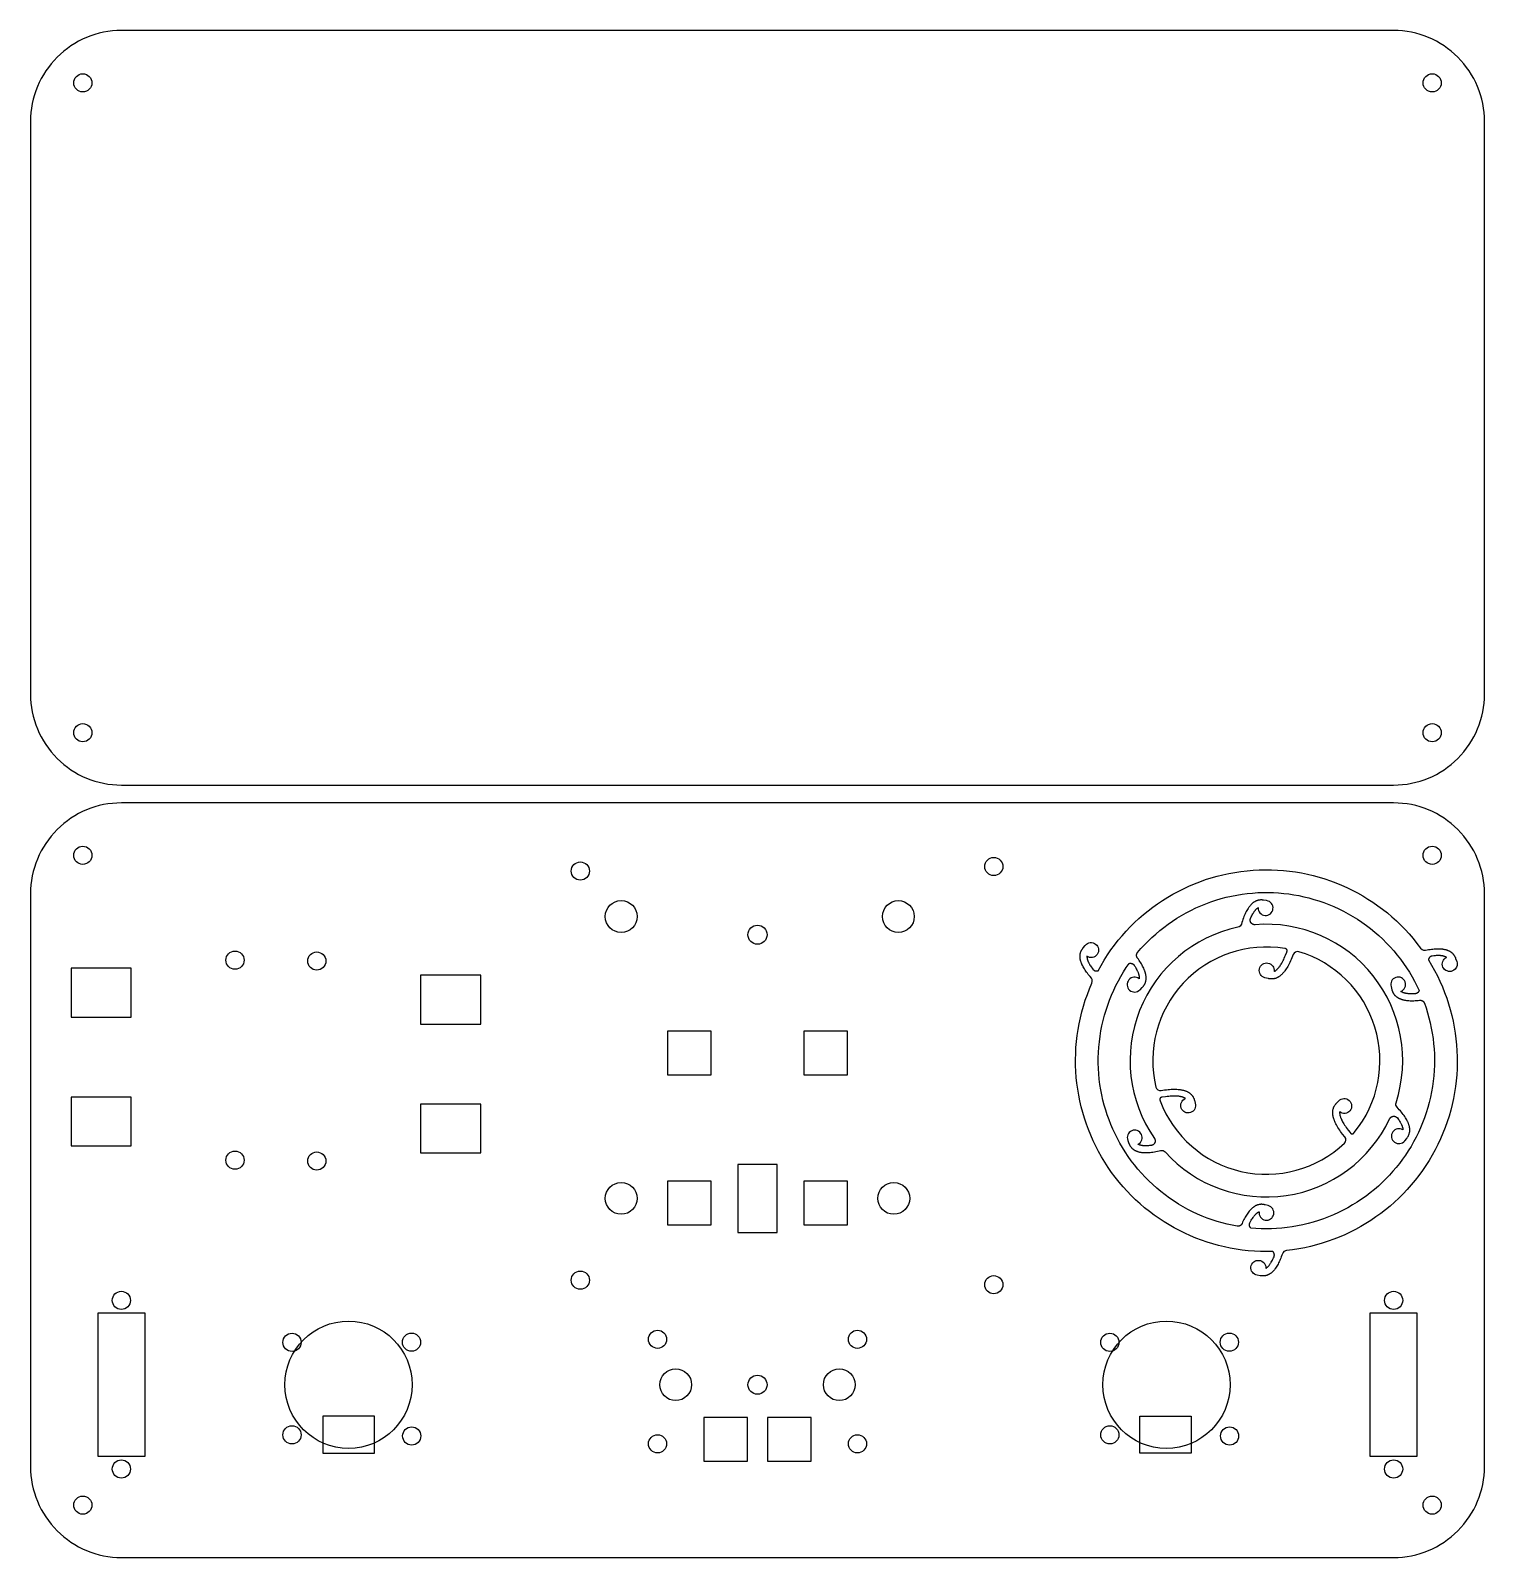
# Model space of a CAD drawing. Header units: millimetres. Extents: x 0 to 320, y -479 to -143.
import ezdxf

# ---------------------------------------------------------------- set-up
doc = ezdxf.new("R2010")
doc.units = ezdxf.units.MM
doc.header["$MEASUREMENT"] = 0
doc.layers.add('Make2D$visible$lines', color=178, linetype='Continuous', true_color=0x000000)

msp = doc.modelspace()

# ---------------------------------------------------------------- linework, layer by layer
at = {"layer": 'Make2D$visible$lines'}
for points in [[(320, -163.39, 0.414214), (300, -143.39), (20, -143.39, 0.414214), (0, -163.39), (0, -289.39, 0.414214), (20, -309.39), (300, -309.39, 0.414214), (320, -289.39)], [(320, -333.31, 0.414214), (300, -313.31), (20, -313.31, 0.414214), (0, -333.31), (0, -459.31, 0.414214), (20, -479.31), (300, -479.31, 0.414214), (320, -459.31)], [(275.73, -412.19), (275.4, -412.83), (275.29, -413.14), (275.17, -413.44), (275.06, -413.73), (274.94, -414.01), (274.82, -414.27), (274.69, -414.53), (274.57, -414.77), (274.44, -415.01), (274.31, -415.23), (274.18, -415.44), (274.04, -415.64), (273.97, -415.74), (273.9, -415.83), (273.83, -415.92), (273.76, -416.01), (273.69, -416.1), (273.62, -416.18), (273.55, -416.26), (273.48, -416.33), (273.4, -416.41), (273.33, -416.48), (273.25, -416.55), (273.18, -416.62), (273.1, -416.68), (273.03, -416.74), (272.95, -416.8), (272.87, -416.85), (272.79, -416.91), (272.72, -416.96), (272.64, -417), (272.56, -417.05), (272.48, -417.09), (272.4, -417.13), (272.31, -417.16), (272.23, -417.2), (272.15, -417.23), (272.07, -417.26), (271.98, -417.28), (271.9, -417.3), (271.81, -417.32), (271.73, -417.34), (271.64, -417.35), (271.55, -417.37), (271.47, -417.37), (271.38, -417.38), (271.29, -417.38), (271.2, -417.38), (271.11, -417.38), (271.02, -417.38), (270.93, -417.37), (270.84, -417.36), (270.75, -417.35), (270.65, -417.33), (269.97, -417.2, -2.27377), (271.86, -415.7), (271.88, -415.69), (271.91, -415.67), (271.96, -415.64), (272.01, -415.61), (272.06, -415.58), (272.07, -415.57), (272.13, -415.53), (272.18, -415.48), (272.23, -415.44), (272.28, -415.39), (272.33, -415.35), (272.38, -415.3), (272.43, -415.25), (272.48, -415.2), (272.54, -415.12), (272.6, -415.05), (272.66, -414.97), (272.72, -414.9), (272.78, -414.82), (272.83, -414.74), (272.94, -414.58), (273.01, -414.47), (273.07, -414.37), (273.2, -414.15), (273.31, -413.93), (273.42, -413.71), (273.55, -413.43), (273.68, -413.14), (273.69, -413.11), (273.7, -413.08), (273.71, -413.06), (273.71, -413.04), (273.72, -413.02), (273.72, -413.01), (273.72, -412.99), (273.73, -412.97), (273.73, -412.96), (273.74, -412.94), (273.74, -412.92), (273.74, -412.9), (273.74, -412.88), (273.75, -412.87), (273.75, -412.85), (273.75, -412.83), (273.75, -412.81), (273.75, -412.79), (273.75, -412.77), (273.75, -412.76), (273.75, -412.74), (273.75, -412.72), (273.75, -412.7), (273.75, -412.68), (273.75, -412.66), (273.75, -412.65), (273.74, -412.63), (273.74, -412.61), (273.74, -412.59), (273.73, -412.57), (273.73, -412.55), (273.73, -412.53), (273.72, -412.52), (273.72, -412.5), (273.71, -412.48), (273.71, -412.46), (273.7, -412.45), (273.7, -412.43), (273.69, -412.41), (273.68, -412.39), (273.68, -412.38), (273.67, -412.36), (273.66, -412.34), (273.65, -412.33), (273.65, -412.31), (273.64, -412.29), (273.63, -412.28), (273.62, -412.26), (273.61, -412.25), (273.6, -412.23), (273.59, -412.21), (273.58, -412.2), (273.57, -412.18), (273.56, -412.17), (273.55, -412.16), (273.54, -412.14), (273.53, -412.13), (273.52, -412.11), (273.5, -412.09), (273.47, -412.06), (273.45, -412.04), (273.43, -412.02), (273.4, -412), (273.39, -411.99, -0.553382), (233.61, -352.97, 0.304901), (233.22, -351.54), (233, -351.29), (232.8, -351.04), (232.61, -350.8), (232.43, -350.56), (232.26, -350.32), (232.1, -350.09), (231.95, -349.85), (231.81, -349.63), (231.69, -349.4), (231.57, -349.18), (231.46, -348.96), (231.41, -348.86), (231.37, -348.75), (231.32, -348.64), (231.28, -348.54), (231.24, -348.44), (231.21, -348.33), (231.18, -348.23), (231.15, -348.13), (231.12, -348.03), (231.09, -347.93), (231.07, -347.83), (231.05, -347.73), (231.03, -347.63), (231.02, -347.54), (231.01, -347.44), (231, -347.35), (230.99, -347.25), (230.99, -347.16), (230.99, -347.07), (230.99, -346.98), (230.99, -346.89), (231, -346.8), (231.01, -346.71), (231.02, -346.62), (231.04, -346.53), (231.05, -346.45), (231.07, -346.36), (231.1, -346.28), (231.12, -346.19), (231.15, -346.11), (231.18, -346.03), (231.21, -345.95), (231.25, -345.87), (231.29, -345.79), (231.33, -345.71), (231.37, -345.63), (231.42, -345.56), (231.47, -345.48), (231.52, -345.4), (231.58, -345.33), (231.63, -345.26), (231.69, -345.18), (232.15, -344.65, -2.27377), (232.5, -347.04), (232.5, -347.07), (232.5, -347.1), (232.5, -347.16), (232.5, -347.22), (232.51, -347.28), (232.51, -347.29), (232.52, -347.36), (232.53, -347.43), (232.54, -347.5), (232.56, -347.57), (232.57, -347.63), (232.59, -347.7), (232.61, -347.77), (232.63, -347.83), (232.66, -347.92), (232.69, -348.01), (232.73, -348.1), (232.77, -348.19), (232.81, -348.28), (232.85, -348.37), (232.93, -348.54), (232.99, -348.65), (233.05, -348.76), (233.18, -348.98), (233.31, -349.19), (233.45, -349.39), (233.63, -349.65), (233.81, -349.9), (233.83, -349.93), (233.86, -349.95), (233.87, -349.97), (233.88, -349.98), (233.89, -349.99), (233.9, -350), (233.92, -350.02), (233.93, -350.03), (233.94, -350.04), (233.96, -350.05), (233.97, -350.06), (233.99, -350.07), (234, -350.09), (234.01, -350.1), (234.03, -350.11), (234.04, -350.12), (234.06, -350.13), (234.07, -350.14), (234.09, -350.15), (234.11, -350.16), (234.12, -350.17), (234.14, -350.18), (234.16, -350.18), (234.17, -350.19), (234.19, -350.2), (234.21, -350.21), (234.22, -350.21), (234.24, -350.22), (234.26, -350.23), (234.28, -350.23), (234.29, -350.24), (234.31, -350.25), (234.33, -350.25), (234.35, -350.26), (234.36, -350.26), (234.38, -350.27), (234.4, -350.27), (234.42, -350.27), (234.44, -350.28), (234.46, -350.28), (234.47, -350.28), (234.49, -350.28), (234.51, -350.29), (234.53, -350.29), (234.55, -350.29), (234.56, -350.29), (234.58, -350.29), (234.6, -350.29), (234.62, -350.29), (234.64, -350.29), (234.66, -350.29), (234.67, -350.29), (234.69, -350.29), (234.71, -350.29), (234.73, -350.28), (234.74, -350.28), (234.76, -350.28), (234.78, -350.28), (234.81, -350.27), (234.85, -350.26), (234.87, -350.25), (234.91, -350.24), (234.94, -350.23), (234.95, -350.23, -0.553382), (305.95, -345.29, 0.304901), (307.38, -345.66), (307.71, -345.6), (308.02, -345.55), (308.33, -345.51), (308.63, -345.47), (308.92, -345.44), (309.21, -345.42), (309.48, -345.41), (309.75, -345.4), (310.01, -345.4), (310.25, -345.41), (310.5, -345.43), (310.61, -345.44), (310.73, -345.45), (310.84, -345.47), (310.95, -345.49), (311.06, -345.51), (311.17, -345.53), (311.28, -345.55), (311.38, -345.57), (311.48, -345.6), (311.58, -345.63), (311.68, -345.66), (311.77, -345.69), (311.86, -345.72), (311.95, -345.76), (312.04, -345.8), (312.13, -345.84), (312.21, -345.88), (312.3, -345.92), (312.38, -345.96), (312.46, -346.01), (312.53, -346.06), (312.61, -346.11), (312.68, -346.16), (312.75, -346.22), (312.82, -346.27), (312.88, -346.33), (312.95, -346.39), (313.01, -346.45), (313.07, -346.52), (313.12, -346.58), (313.18, -346.65), (313.23, -346.72), (313.28, -346.79), (313.33, -346.87), (313.38, -346.94), (313.43, -347.02), (313.47, -347.1), (313.51, -347.18), (313.55, -347.26), (313.59, -347.34), (313.62, -347.43), (313.65, -347.52), (313.89, -348.18, -2.27377), (311.64, -347.29), (311.62, -347.27), (311.59, -347.26), (311.54, -347.23), (311.49, -347.2), (311.43, -347.18), (311.42, -347.17), (311.36, -347.15), (311.29, -347.12), (311.23, -347.1), (311.16, -347.08), (311.09, -347.06), (311.03, -347.04), (310.96, -347.02), (310.89, -347.01), (310.8, -346.99), (310.7, -346.97), (310.61, -346.96), (310.51, -346.94), (310.41, -346.93), (310.32, -346.92), (310.12, -346.91), (310, -346.91), (309.88, -346.91), (309.63, -346.91), (309.38, -346.92), (309.13, -346.93), (308.82, -346.96), (308.51, -347), (308.48, -347), (308.44, -347.01), (308.43, -347.01), (308.41, -347.02), (308.39, -347.02), (308.38, -347.02), (308.36, -347.03), (308.34, -347.03), (308.32, -347.04), (308.31, -347.05), (308.29, -347.05), (308.27, -347.06), (308.26, -347.07), (308.24, -347.07), (308.22, -347.08), (308.21, -347.09), (308.19, -347.1), (308.17, -347.1), (308.16, -347.11), (308.14, -347.12), (308.13, -347.13), (308.11, -347.14), (308.09, -347.15), (308.08, -347.16), (308.06, -347.17), (308.05, -347.18), (308.03, -347.19), (308.02, -347.21), (308, -347.22), (307.99, -347.23), (307.98, -347.24), (307.96, -347.25), (307.95, -347.27), (307.94, -347.28), (307.92, -347.29), (307.91, -347.31), (307.9, -347.32), (307.88, -347.33), (307.87, -347.35), (307.86, -347.36), (307.85, -347.38), (307.84, -347.39), (307.83, -347.41), (307.82, -347.42), (307.81, -347.44), (307.8, -347.45), (307.79, -347.47), (307.78, -347.48), (307.77, -347.5), (307.76, -347.52), (307.75, -347.53), (307.74, -347.55), (307.74, -347.56), (307.73, -347.58), (307.72, -347.6), (307.72, -347.61), (307.71, -347.63), (307.7, -347.65), (307.69, -347.68), (307.68, -347.71), (307.67, -347.74), (307.67, -347.77), (307.66, -347.81), (307.66, -347.82, -0.553382), (276.44, -411.78, 0.214765)], [(241.82, -348.63), (241.85, -348.62), (241.88, -348.61), (241.91, -348.61), (241.95, -348.6), (241.98, -348.6), (242, -348.6), (242.02, -348.6), (242.03, -348.59), (242.05, -348.59), (242.07, -348.59), (242.09, -348.59), (242.11, -348.59), (242.12, -348.59), (242.14, -348.6), (242.16, -348.6), (242.18, -348.6), (242.2, -348.6), (242.21, -348.6), (242.23, -348.61), (242.25, -348.61), (242.27, -348.61), (242.29, -348.62), (242.3, -348.62), (242.32, -348.62), (242.34, -348.63), (242.36, -348.63), (242.38, -348.64), (242.39, -348.64), (242.41, -348.65), (242.43, -348.66), (242.45, -348.66), (242.46, -348.67), (242.48, -348.68), (242.5, -348.68), (242.51, -348.69), (242.53, -348.7), (242.55, -348.71), (242.56, -348.72), (242.58, -348.73), (242.6, -348.74), (242.61, -348.75), (242.63, -348.76), (242.64, -348.77), (242.66, -348.78), (242.67, -348.79), (242.69, -348.8), (242.7, -348.81), (242.72, -348.82), (242.73, -348.83), (242.74, -348.85), (242.76, -348.86), (242.77, -348.87), (242.78, -348.88), (242.8, -348.9), (242.81, -348.91), (242.82, -348.92), (242.83, -348.93), (242.84, -348.95), (242.86, -348.96), (242.87, -348.98), (242.88, -348.99), (242.9, -349.02), (242.92, -349.05), (243.09, -349.31), (243.25, -349.58), (243.37, -349.79), (243.48, -350.01), (243.59, -350.24), (243.64, -350.35), (243.69, -350.46), (243.77, -350.64), (243.8, -350.73), (243.83, -350.82), (243.86, -350.92), (243.89, -351.01), (243.92, -351.1), (243.94, -351.2), (243.96, -351.26), (243.97, -351.33), (243.99, -351.4), (244, -351.47), (244.01, -351.53), (244.01, -351.6), (244.02, -351.67), (244.02, -351.74), (244.02, -351.76), (244.02, -351.82), (244.02, -351.87), (244.02, -351.93), (244.01, -351.96), (244.01, -351.99, 2.27377), (244.19, -354.4), (244.68, -353.9), (244.75, -353.84), (244.81, -353.77), (244.87, -353.7), (244.93, -353.63), (244.98, -353.55), (245.03, -353.48), (245.08, -353.41), (245.13, -353.33), (245.17, -353.26), (245.22, -353.18), (245.26, -353.1), (245.29, -353.02), (245.33, -352.94), (245.36, -352.86), (245.39, -352.78), (245.41, -352.69), (245.44, -352.61), (245.46, -352.52), (245.48, -352.44), (245.49, -352.35), (245.51, -352.26), (245.52, -352.17), (245.53, -352.08), (245.53, -351.99), (245.53, -351.89), (245.53, -351.8), (245.53, -351.7), (245.53, -351.61), (245.52, -351.51), (245.51, -351.41), (245.5, -351.31), (245.48, -351.21), (245.47, -351.11), (245.45, -351.01), (245.42, -350.91), (245.4, -350.8), (245.37, -350.7), (245.34, -350.59), (245.3, -350.48), (245.27, -350.37), (245.23, -350.26), (245.19, -350.15), (245.1, -349.93), (245, -349.7), (244.89, -349.47), (244.77, -349.23), (244.64, -348.99), (244.5, -348.74), (244.34, -348.49), (244.18, -348.24), (244.01, -347.98), (243.83, -347.72), (243.63, -347.45), (243.62, -347.43), (243.61, -347.42), (243.6, -347.4), (243.59, -347.38), (243.58, -347.37), (243.57, -347.35), (243.56, -347.33), (243.55, -347.31), (243.54, -347.3), (243.53, -347.28), (243.52, -347.26), (243.51, -347.24), (243.51, -347.22), (243.5, -347.2), (243.49, -347.18), (243.48, -347.16), (243.48, -347.14), (243.47, -347.12), (243.47, -347.1), (243.46, -347.08), (243.46, -347.06), (243.45, -347.04), (243.45, -347.02), (243.45, -347), (243.44, -346.98), (243.44, -346.95), (243.44, -346.93), (243.44, -346.91), (243.44, -346.89), (243.44, -346.87), (243.44, -346.85), (243.44, -346.82), (243.44, -346.8), (243.44, -346.78), (243.44, -346.76), (243.44, -346.74), (243.45, -346.72), (243.45, -346.69), (243.45, -346.67), (243.46, -346.65), (243.46, -346.63), (243.47, -346.61), (243.47, -346.59), (243.48, -346.57), (243.48, -346.55), (243.49, -346.53), (243.5, -346.51), (243.51, -346.49), (243.51, -346.47), (243.52, -346.45), (243.53, -346.43), (243.54, -346.41), (243.55, -346.39), (243.56, -346.38), (243.57, -346.36), (243.58, -346.34), (243.59, -346.32), (243.6, -346.31), (243.61, -346.29), (243.62, -346.27), (243.63, -346.26), (243.65, -346.24), (243.66, -346.23), (243.67, -346.21), (244.4, -345.37), (245.17, -344.54), (245.96, -343.73), (246.78, -342.94), (247.64, -342.17), (248.52, -341.42), (249.43, -340.7), (250.36, -340), (251.32, -339.33), (252.31, -338.69), (253.32, -338.08), (254.34, -337.5), (255.39, -336.95), (256.46, -336.43), (257.55, -335.95), (258.65, -335.5), (259.76, -335.09), (260.89, -334.72), (262.03, -334.38), (263.17, -334.08), (264.33, -333.82), (265.48, -333.59), (266.64, -333.4), (267.8, -333.25), (268.96, -333.14), (270.12, -333.06), (271.28, -333.02), (272.43, -333.01), (273.57, -333.05), (274.7, -333.11), (275.82, -333.21), (276.93, -333.34), (278.04, -333.51), (279.15, -333.71), (280.26, -333.95), (281.37, -334.22), (282.48, -334.53), (283.58, -334.87), (284.68, -335.25), (285.76, -335.67), (286.85, -336.12), (287.91, -336.61), (288.97, -337.13), (290.01, -337.69), (291.04, -338.28), (292.04, -338.91), (293.03, -339.57), (294, -340.26), (294.94, -340.98), (295.86, -341.73), (296.76, -342.51), (297.62, -343.32), (298.46, -344.15), (299.27, -345.01), (300.05, -345.89), (300.8, -346.79), (301.52, -347.71), (302.21, -348.64), (302.86, -349.6), (303.48, -350.56), (304.06, -351.55), (304.61, -352.54), (305.13, -353.54), (305.61, -354.55), (305.61, -354.56), (305.6, -354.6), (305.59, -354.63), (305.58, -354.66), (305.57, -354.69), (305.55, -354.72), (305.55, -354.74), (305.54, -354.75), (305.53, -354.77), (305.52, -354.78), (305.51, -354.8), (305.5, -354.82), (305.5, -354.83), (305.49, -354.85), (305.48, -354.86), (305.47, -354.88), (305.46, -354.89), (305.45, -354.91), (305.43, -354.92), (305.42, -354.93), (305.41, -354.95), (305.4, -354.96), (305.39, -354.98), (305.37, -354.99), (305.36, -355), (305.35, -355.02), (305.34, -355.03), (305.32, -355.04), (305.31, -355.06), (305.29, -355.07), (305.28, -355.08), (305.27, -355.09), (305.25, -355.1), (305.24, -355.11), (305.22, -355.13), (305.21, -355.14), (305.19, -355.15), (305.17, -355.16), (305.16, -355.17), (305.14, -355.18), (305.13, -355.18), (305.11, -355.19), (305.09, -355.2), (305.08, -355.21), (305.06, -355.22), (305.04, -355.23), (305.03, -355.23), (305.01, -355.24), (304.99, -355.25), (304.98, -355.25), (304.96, -355.26), (304.94, -355.26), (304.92, -355.27), (304.91, -355.27), (304.89, -355.28), (304.87, -355.28), (304.85, -355.29), (304.84, -355.29), (304.82, -355.29), (304.8, -355.3), (304.78, -355.3), (304.77, -355.3), (304.73, -355.31), (304.7, -355.31), (304.39, -355.32), (304.07, -355.33), (303.83, -355.32), (303.58, -355.32), (303.33, -355.3), (303.21, -355.29), (303.08, -355.27), (302.89, -355.25), (302.8, -355.23), (302.7, -355.21), (302.61, -355.19), (302.51, -355.17), (302.42, -355.15), (302.32, -355.12), (302.26, -355.1), (302.19, -355.08), (302.13, -355.06), (302.06, -355.03), (302, -355.01), (301.94, -354.98), (301.87, -354.95), (301.81, -354.92), (301.8, -354.91), (301.75, -354.88), (301.7, -354.85), (301.65, -354.82), (301.62, -354.8), (301.6, -354.78, 2.27377), (299.43, -353.73), (299.61, -354.41), (299.64, -354.5), (299.66, -354.59), (299.69, -354.67), (299.73, -354.76), (299.76, -354.84), (299.8, -354.92), (299.84, -355), (299.88, -355.08), (299.92, -355.16), (299.97, -355.23), (300.02, -355.31), (300.07, -355.38), (300.12, -355.45), (300.18, -355.52), (300.23, -355.58), (300.29, -355.65), (300.35, -355.71), (300.42, -355.77), (300.48, -355.83), (300.55, -355.89), (300.62, -355.94), (300.69, -356), (300.77, -356.05), (300.84, -356.1), (300.92, -356.15), (301, -356.2), (301.09, -356.24), (301.17, -356.29), (301.26, -356.33), (301.35, -356.37), (301.44, -356.41), (301.54, -356.45), (301.63, -356.48), (301.73, -356.52), (301.83, -356.55), (301.94, -356.58), (302.04, -356.61), (302.15, -356.63), (302.26, -356.66), (302.37, -356.68), (302.49, -356.7), (302.6, -356.72), (302.84, -356.76), (303.09, -356.79), (303.35, -356.81), (303.61, -356.82), (303.89, -356.83), (304.17, -356.83), (304.47, -356.82), (304.77, -356.81), (305.08, -356.79), (305.4, -356.76), (305.72, -356.73), (305.74, -356.72), (305.76, -356.72), (305.78, -356.72), (305.8, -356.72), (305.82, -356.72), (305.84, -356.72), (305.86, -356.72), (305.88, -356.72), (305.9, -356.72), (305.92, -356.72), (305.94, -356.72), (305.96, -356.73), (305.98, -356.73), (306, -356.73), (306.03, -356.74), (306.05, -356.74), (306.07, -356.75), (306.09, -356.75), (306.11, -356.76), (306.13, -356.76), (306.15, -356.77), (306.17, -356.78), (306.19, -356.78), (306.21, -356.79), (306.23, -356.8), (306.25, -356.81), (306.27, -356.82), (306.29, -356.83), (306.31, -356.84), (306.33, -356.85), (306.34, -356.86), (306.36, -356.87), (306.38, -356.88), (306.4, -356.89), (306.42, -356.91), (306.43, -356.92), (306.45, -356.93), (306.47, -356.94), (306.49, -356.96), (306.5, -356.97), (306.52, -356.99), (306.53, -357), (306.55, -357.02), (306.56, -357.03), (306.58, -357.05), (306.59, -357.06), (306.61, -357.08), (306.62, -357.1), (306.63, -357.11), (306.64, -357.13), (306.66, -357.15), (306.67, -357.16), (306.68, -357.18), (306.69, -357.2), (306.7, -357.22), (306.71, -357.23), (306.72, -357.25), (306.73, -357.27), (306.74, -357.29), (306.75, -357.31), (306.75, -357.32), (306.76, -357.34), (306.77, -357.36), (306.78, -357.38), (307.14, -358.43), (307.48, -359.51), (307.78, -360.6), (308.06, -361.71), (308.3, -362.84), (308.5, -363.97), (308.68, -365.12), (308.81, -366.28), (308.91, -367.45), (308.97, -368.62), (309, -369.8), (308.99, -370.98), (308.94, -372.16), (308.85, -373.35), (308.72, -374.53), (308.56, -375.7), (308.36, -376.87), (308.12, -378.04), (307.84, -379.19), (307.53, -380.33), (307.18, -381.46), (306.8, -382.58), (306.38, -383.68), (305.93, -384.76), (305.45, -385.82), (304.94, -386.86), (304.4, -387.88), (303.83, -388.88), (303.23, -389.85), (302.61, -390.8), (301.96, -391.72), (301.29, -392.62), (300.59, -393.5), (299.86, -394.36), (299.1, -395.2), (298.31, -396.02), (297.49, -396.83), (296.64, -397.61), (295.77, -398.37), (294.86, -399.1), (293.93, -399.81), (292.97, -400.5), (291.99, -401.15), (290.98, -401.77), (289.96, -402.36), (288.91, -402.92), (287.85, -403.45), (286.77, -403.94), (285.67, -404.39), (284.56, -404.82), (283.44, -405.2), (282.3, -405.55), (281.16, -405.86), (280.02, -406.13), (278.87, -406.37), (277.71, -406.57), (276.56, -406.73), (275.4, -406.86), (274.25, -406.94), (273.1, -407), (271.96, -407.01), (270.83, -406.99), (269.7, -406.94), (268.59, -406.85), (268.57, -406.84), (268.55, -406.82), (268.53, -406.79), (268.51, -406.77), (268.49, -406.74), (268.47, -406.72), (268.46, -406.7), (268.45, -406.69), (268.44, -406.67), (268.43, -406.66), (268.42, -406.64), (268.41, -406.63), (268.4, -406.61), (268.39, -406.59), (268.38, -406.58), (268.37, -406.56), (268.37, -406.55), (268.36, -406.53), (268.35, -406.51), (268.35, -406.5), (268.34, -406.48), (268.33, -406.46), (268.33, -406.44), (268.32, -406.43), (268.32, -406.41), (268.31, -406.39), (268.31, -406.37), (268.3, -406.35), (268.3, -406.34), (268.29, -406.32), (268.29, -406.3), (268.29, -406.28), (268.29, -406.26), (268.28, -406.24), (268.28, -406.23), (268.28, -406.21), (268.28, -406.19), (268.28, -406.17), (268.28, -406.15), (268.28, -406.13), (268.28, -406.11), (268.28, -406.1), (268.28, -406.08), (268.28, -406.06), (268.28, -406.04), (268.28, -406.02), (268.29, -406), (268.29, -405.99), (268.29, -405.97), (268.29, -405.95), (268.3, -405.93), (268.3, -405.91), (268.31, -405.9), (268.31, -405.88), (268.31, -405.86), (268.32, -405.84), (268.32, -405.83), (268.33, -405.81), (268.34, -405.79), (268.34, -405.78), (268.35, -405.76), (268.36, -405.74), (268.37, -405.71), (268.38, -405.68), (268.53, -405.4), (268.68, -405.13), (268.81, -404.92), (268.94, -404.71), (269.08, -404.5), (269.15, -404.4), (269.22, -404.3), (269.34, -404.15), (269.4, -404.07), (269.47, -404), (269.53, -403.93), (269.6, -403.86), (269.66, -403.79), (269.73, -403.72), (269.78, -403.67), (269.83, -403.63), (269.89, -403.58), (269.94, -403.54), (270, -403.49), (270.05, -403.45), (270.11, -403.41), (270.17, -403.38), (270.18, -403.37), (270.23, -403.34), (270.28, -403.31), (270.33, -403.29), (270.36, -403.27), (270.39, -403.26, 2.27377), (272.38, -401.9), (271.71, -401.73), (271.62, -401.7), (271.53, -401.68), (271.44, -401.67), (271.35, -401.65), (271.26, -401.64), (271.17, -401.63), (271.08, -401.63), (270.99, -401.62), (270.9, -401.62), (270.81, -401.62), (270.73, -401.63), (270.64, -401.64), (270.55, -401.65), (270.47, -401.66), (270.38, -401.68), (270.29, -401.7), (270.21, -401.72), (270.12, -401.74), (270.04, -401.77), (269.96, -401.8), (269.87, -401.83), (269.79, -401.87), (269.71, -401.91), (269.62, -401.95), (269.54, -401.99), (269.46, -402.04), (269.38, -402.09), (269.3, -402.14), (269.22, -402.19), (269.14, -402.25), (269.06, -402.31), (268.98, -402.38), (268.9, -402.44), (268.82, -402.51), (268.74, -402.58), (268.67, -402.66), (268.59, -402.73), (268.51, -402.81), (268.43, -402.9), (268.36, -402.98), (268.28, -403.07), (268.21, -403.16), (268.06, -403.35), (267.91, -403.55), (267.76, -403.76), (267.62, -403.99), (267.47, -404.22), (267.33, -404.47), (267.19, -404.72), (267.05, -404.99), (266.91, -405.27), (266.78, -405.56), (266.64, -405.86), (266.64, -405.88), (266.63, -405.9), (266.62, -405.91), (266.61, -405.93), (266.6, -405.95), (266.59, -405.97), (266.58, -405.98), (266.57, -406), (266.56, -406.02), (266.55, -406.03), (266.54, -406.05), (266.52, -406.07), (266.51, -406.08), (266.5, -406.1), (266.48, -406.12), (266.47, -406.13), (266.46, -406.15), (266.44, -406.16), (266.43, -406.18), (266.41, -406.19), (266.39, -406.21), (266.38, -406.22), (266.36, -406.23), (266.34, -406.25), (266.33, -406.26), (266.31, -406.27), (266.29, -406.29), (266.27, -406.3), (266.26, -406.31), (266.24, -406.32), (266.22, -406.33), (266.2, -406.34), (266.18, -406.35), (266.16, -406.36), (266.14, -406.37), (266.12, -406.38), (266.1, -406.39), (266.08, -406.4), (266.06, -406.4), (266.04, -406.41), (266.02, -406.42), (266, -406.42), (265.98, -406.43), (265.96, -406.43), (265.94, -406.44), (265.92, -406.44), (265.9, -406.45), (265.88, -406.45), (265.86, -406.45), (265.83, -406.46), (265.81, -406.46), (265.79, -406.46), (265.77, -406.46), (265.75, -406.46), (265.73, -406.46), (265.71, -406.46), (265.69, -406.46), (265.67, -406.46), (265.65, -406.46), (265.63, -406.46), (265.61, -406.45), (265.59, -406.45), (265.57, -406.45), (265.55, -406.45), (264.45, -406.23), (263.36, -405.99), (262.26, -405.71), (261.16, -405.39), (260.07, -405.03), (258.98, -404.64), (257.9, -404.22), (256.83, -403.76), (255.77, -403.26), (254.72, -402.73), (253.69, -402.16), (252.67, -401.56), (251.67, -400.92), (250.69, -400.26), (249.73, -399.56), (248.79, -398.83), (247.88, -398.07), (246.99, -397.28), (246.13, -396.46), (245.3, -395.62), (244.49, -394.76), (243.72, -393.87), (242.97, -392.96), (242.26, -392.03), (241.58, -391.08), (240.94, -390.11), (240.32, -389.13), (239.75, -388.14), (239.2, -387.14), (238.69, -386.12), (238.22, -385.1), (237.78, -384.07), (237.37, -383.03), (236.99, -381.97), (236.64, -380.89), (236.32, -379.79), (236.03, -378.68), (235.78, -377.56), (235.56, -376.41), (235.37, -375.26), (235.23, -374.1), (235.12, -372.93), (235.04, -371.75), (235, -370.57), (235.01, -369.39), (235.04, -368.2), (235.12, -367.02), (235.24, -365.84), (235.39, -364.66), (235.58, -363.49), (235.81, -362.32), (236.07, -361.17), (236.37, -360.02), (236.71, -358.89), (237.08, -357.78), (237.49, -356.68), (237.92, -355.6), (238.39, -354.54), (238.89, -353.5), (239.42, -352.48), (239.98, -351.48), (240.56, -350.51), (241.17, -349.56), (241.8, -348.63)], [(272.05, -334.82), (271.36, -334.71), (271.27, -334.69), (271.17, -334.68), (271.07, -334.67), (270.97, -334.67), (270.88, -334.67), (270.78, -334.67), (270.69, -334.67), (270.59, -334.68), (270.5, -334.69), (270.41, -334.7), (270.32, -334.72), (270.22, -334.74), (270.13, -334.76), (270.05, -334.78), (269.96, -334.81), (269.87, -334.84), (269.78, -334.88), (269.69, -334.92), (269.61, -334.96), (269.52, -335), (269.44, -335.05), (269.36, -335.1), (269.27, -335.15), (269.19, -335.21), (269.11, -335.26), (269.03, -335.33), (268.95, -335.39), (268.87, -335.46), (268.79, -335.53), (268.71, -335.61), (268.64, -335.68), (268.56, -335.76), (268.48, -335.85), (268.41, -335.94), (268.33, -336.03), (268.26, -336.12), (268.19, -336.21), (268.12, -336.31), (268.05, -336.42), (267.98, -336.52), (267.84, -336.74), (267.7, -336.97), (267.57, -337.22), (267.44, -337.47), (267.31, -337.74), (267.19, -338.02), (267.07, -338.32), (266.95, -338.62), (266.83, -338.94), (266.72, -339.27), (266.61, -339.62), (266.5, -339.97, -0.276207), (265.75, -340.67, 0.535722), (247.35, -387.11), (247.36, -387.13), (247.38, -387.16), (247.4, -387.18), (247.41, -387.21), (247.43, -387.24), (247.44, -387.27), (247.45, -387.3), (247.46, -387.33), (247.47, -387.36), (247.48, -387.39), (247.49, -387.42), (247.5, -387.45), (247.51, -387.48), (247.51, -387.52), (247.52, -387.55), (247.52, -387.58), (247.52, -387.61), (247.52, -387.65), (247.53, -387.68), (247.52, -387.71), (247.52, -387.74), (247.52, -387.78), (247.52, -387.81), (247.51, -387.84), (247.51, -387.87), (247.5, -387.9), (247.49, -387.93), (247.48, -387.96), (247.47, -387.99), (247.46, -388.02), (247.45, -388.05), (247.44, -388.08), (247.43, -388.11), (247.41, -388.14), (247.4, -388.16), (247.38, -388.19), (247.37, -388.22), (247.35, -388.24), (247.33, -388.27), (247.31, -388.3), (247.29, -388.32), (247.27, -388.35), (247.25, -388.37), (247.22, -388.39), (247.2, -388.41), (247.18, -388.44), (247.15, -388.46), (247.12, -388.48), (247.1, -388.5), (247.07, -388.51), (247.04, -388.53), (247.01, -388.55), (246.99, -388.56), (246.96, -388.58), (246.93, -388.59), (246.9, -388.6), (246.87, -388.62), (246.84, -388.63), (246.81, -388.64), (246.78, -388.64), (246.75, -388.65), (246.72, -388.66), (246.69, -388.66), (246.66, -388.67), (246.28, -388.71), (246.03, -388.73), (245.78, -388.75), (245.53, -388.75), (245.41, -388.75), (245.28, -388.75), (245.09, -388.74), (244.99, -388.73), (244.9, -388.73), (244.8, -388.72), (244.71, -388.7), (244.61, -388.69), (244.51, -388.67), (244.44, -388.66), (244.38, -388.64), (244.31, -388.62), (244.24, -388.6), (244.17, -388.58), (244.1, -388.56), (244.04, -388.54), (243.97, -388.51), (243.92, -388.48), (243.86, -388.46), (243.81, -388.43), (243.79, -388.42), (243.76, -388.4, 2.273796), (241.5, -387.56), (241.74, -388.21), (241.78, -388.31), (241.82, -388.4), (241.86, -388.49), (241.91, -388.57), (241.95, -388.66), (242, -388.74), (242.05, -388.82), (242.1, -388.9), (242.16, -388.97), (242.22, -389.05), (242.28, -389.12), (242.34, -389.19), (242.4, -389.25), (242.47, -389.32), (242.54, -389.38), (242.61, -389.44), (242.68, -389.5), (242.76, -389.56), (242.84, -389.61), (242.92, -389.66), (243, -389.71), (243.08, -389.76), (243.17, -389.81), (243.26, -389.85), (243.35, -389.89), (243.45, -389.93), (243.54, -389.96), (243.64, -390), (243.74, -390.03), (243.85, -390.06), (243.95, -390.09), (244.06, -390.12), (244.17, -390.14), (244.28, -390.16), (244.4, -390.18), (244.52, -390.2), (244.64, -390.21), (244.76, -390.22), (244.88, -390.23), (245.01, -390.24), (245.27, -390.25), (245.54, -390.25), (245.81, -390.25), (246.1, -390.23), (246.4, -390.21), (246.7, -390.17), (247.02, -390.13), (247.34, -390.08), (247.68, -390.02), (248.02, -389.95), (248.37, -389.88), (248.73, -389.79, -0.276207), (249.71, -390.09, 0.535722), (299.13, -382.81), (299.14, -382.79), (299.16, -382.76), (299.17, -382.73), (299.19, -382.71), (299.21, -382.68), (299.23, -382.65), (299.25, -382.63), (299.27, -382.6), (299.29, -382.58), (299.31, -382.55), (299.33, -382.53), (299.35, -382.51), (299.38, -382.49), (299.4, -382.47), (299.43, -382.45), (299.46, -382.43), (299.48, -382.41), (299.51, -382.39), (299.54, -382.37), (299.57, -382.36), (299.6, -382.34), (299.62, -382.33), (299.65, -382.32), (299.68, -382.31), (299.71, -382.29), (299.75, -382.28), (299.78, -382.28), (299.81, -382.27), (299.84, -382.26), (299.87, -382.26), (299.9, -382.25), (299.93, -382.25), (299.96, -382.24), (299.99, -382.24), (300.02, -382.24), (300.05, -382.24), (300.08, -382.24), (300.12, -382.24), (300.15, -382.25), (300.18, -382.25), (300.21, -382.26), (300.24, -382.26), (300.27, -382.27), (300.31, -382.28), (300.34, -382.29), (300.37, -382.3), (300.4, -382.31), (300.43, -382.32), (300.46, -382.34), (300.49, -382.35), (300.52, -382.37), (300.55, -382.38), (300.57, -382.4), (300.6, -382.42), (300.63, -382.44), (300.65, -382.45), (300.68, -382.47), (300.7, -382.5), (300.72, -382.52), (300.75, -382.54), (300.77, -382.56), (300.79, -382.59), (300.81, -382.61), (300.83, -382.63), (301.06, -382.94), (301.2, -383.14), (301.33, -383.35), (301.46, -383.56), (301.52, -383.67), (301.58, -383.78), (301.67, -383.95), (301.72, -384.04), (301.76, -384.13), (301.8, -384.21), (301.83, -384.3), (301.87, -384.39), (301.9, -384.49), (301.92, -384.55), (301.95, -384.62), (301.96, -384.69), (301.98, -384.76), (302, -384.83), (302.01, -384.9), (302.02, -384.97), (302.03, -385.04), (302.04, -385.1), (302.04, -385.15), (302.05, -385.21), (302.05, -385.24), (302.05, -385.27, 2.273796), (302.45, -387.65), (302.89, -387.11), (302.95, -387.03), (303.01, -386.96), (303.07, -386.88), (303.12, -386.79), (303.17, -386.71), (303.22, -386.63), (303.26, -386.55), (303.3, -386.46), (303.34, -386.37), (303.38, -386.29), (303.41, -386.2), (303.44, -386.11), (303.46, -386.02), (303.49, -385.93), (303.51, -385.84), (303.52, -385.75), (303.54, -385.66), (303.55, -385.56), (303.56, -385.47), (303.56, -385.37), (303.56, -385.28), (303.56, -385.18), (303.56, -385.08), (303.55, -384.98), (303.54, -384.88), (303.52, -384.78), (303.51, -384.68), (303.49, -384.58), (303.47, -384.47), (303.44, -384.37), (303.41, -384.26), (303.38, -384.16), (303.34, -384.05), (303.31, -383.94), (303.27, -383.83), (303.22, -383.72), (303.18, -383.61), (303.13, -383.5), (303.07, -383.39), (303.02, -383.27), (302.9, -383.04), (302.76, -382.81), (302.62, -382.57), (302.46, -382.33), (302.29, -382.09), (302.11, -381.84), (301.91, -381.59), (301.71, -381.33), (301.49, -381.07), (301.26, -380.81), (301.02, -380.54), (300.76, -380.27, -0.276207), (300.54, -379.27, 0.535722), (269.52, -340.11), (269.49, -340.12), (269.46, -340.12), (269.43, -340.12), (269.4, -340.12), (269.37, -340.12), (269.34, -340.11), (269.3, -340.11), (269.27, -340.1), (269.24, -340.1), (269.21, -340.09), (269.18, -340.08), (269.15, -340.07), (269.11, -340.06), (269.08, -340.05), (269.05, -340.04), (269.02, -340.03), (268.99, -340.01), (268.97, -340), (268.94, -339.98), (268.91, -339.97), (268.88, -339.95), (268.86, -339.93), (268.83, -339.91), (268.8, -339.89), (268.78, -339.87), (268.76, -339.85), (268.73, -339.83), (268.71, -339.8), (268.69, -339.78), (268.67, -339.76), (268.65, -339.73), (268.63, -339.71), (268.61, -339.68), (268.6, -339.66), (268.58, -339.63), (268.57, -339.6), (268.55, -339.57), (268.54, -339.55), (268.52, -339.52), (268.51, -339.49), (268.5, -339.46), (268.49, -339.43), (268.48, -339.4), (268.47, -339.36), (268.46, -339.33), (268.46, -339.3), (268.45, -339.27), (268.45, -339.24), (268.44, -339.2), (268.44, -339.17), (268.44, -339.14), (268.44, -339.11), (268.44, -339.07), (268.44, -339.04), (268.45, -339.01), (268.45, -338.98), (268.45, -338.95), (268.46, -338.91), (268.47, -338.88), (268.48, -338.85), (268.48, -338.82), (268.49, -338.79), (268.5, -338.76), (268.52, -338.73), (268.67, -338.38), (268.77, -338.16), (268.89, -337.94), (269, -337.72), (269.07, -337.61), (269.13, -337.51), (269.23, -337.34), (269.29, -337.26), (269.34, -337.18), (269.4, -337.11), (269.46, -337.03), (269.52, -336.95), (269.58, -336.88), (269.63, -336.83), (269.68, -336.77), (269.73, -336.72), (269.78, -336.67), (269.83, -336.62), (269.88, -336.58), (269.94, -336.53), (270, -336.49), (270.04, -336.46), (270.09, -336.42), (270.14, -336.39), (270.17, -336.38), (270.19, -336.36, 2.273796)], [(248.61, -378.85, 0.535997), (289.2, -388.16, 0.395065), (289.28, -386.79), (288.78, -386.17), (288.55, -385.87), (288.33, -385.58), (288.13, -385.28), (287.94, -385), (287.76, -384.72), (287.59, -384.44), (287.44, -384.17), (287.3, -383.9), (287.17, -383.64), (287.06, -383.39), (287.01, -383.26), (286.96, -383.14), (286.91, -383.01), (286.87, -382.89), (286.83, -382.77), (286.79, -382.65), (286.76, -382.53), (286.73, -382.42), (286.7, -382.3), (286.68, -382.19), (286.66, -382.07), (286.64, -381.96), (286.63, -381.85), (286.62, -381.74), (286.61, -381.63), (286.61, -381.53), (286.6, -381.42), (286.61, -381.32), (286.61, -381.22), (286.62, -381.12), (286.63, -381.02), (286.65, -380.92), (286.66, -380.82), (286.69, -380.72), (286.7, -380.68), (286.71, -380.63), (286.72, -380.58), (286.74, -380.53), (286.75, -380.49), (286.77, -380.44), (286.79, -380.4), (286.8, -380.35), (286.82, -380.31), (286.84, -380.26), (286.86, -380.22), (286.88, -380.17), (286.9, -380.13), (286.92, -380.09), (286.95, -380.04), (286.97, -380), (287.02, -379.92), (287.07, -379.83), (287.13, -379.75), (287.19, -379.67), (287.25, -379.59), (287.32, -379.51), (287.39, -379.44), (287.46, -379.36), (287.95, -378.87, -2.273796), (288.13, -381.27), (288.13, -381.3), (288.12, -381.33), (288.12, -381.39), (288.12, -381.45), (288.12, -381.51), (288.12, -381.58), (288.13, -381.65), (288.13, -381.72), (288.14, -381.79), (288.15, -381.86), (288.17, -381.93), (288.18, -382), (288.2, -382.07), (288.22, -382.16), (288.25, -382.26), (288.28, -382.35), (288.31, -382.44), (288.34, -382.53), (288.37, -382.62), (288.45, -382.8), (288.5, -382.92), (288.55, -383.03), (288.66, -383.25), (288.77, -383.47), (288.89, -383.69), (289.05, -383.95), (289.21, -384.2), (289.38, -384.46), (289.55, -384.7), (289.77, -384.99), (289.98, -385.28), (290.43, -385.84), (290.47, -385.89), (290.51, -385.93), (290.53, -385.96), (290.56, -385.98), (290.58, -386), (290.6, -386.02), (290.61, -386.03), (290.62, -386.04), (290.63, -386.05), (290.64, -386.06), (290.66, -386.07), (290.67, -386.07), (290.68, -386.08), (290.69, -386.09), (290.7, -386.1), (290.72, -386.1), (290.72, -386.11), (290.73, -386.11), (290.73, -386.11), (290.74, -386.11), (290.75, -386.12), (290.75, -386.12), (290.76, -386.12), (290.77, -386.12), (290.77, -386.13), (290.78, -386.13), (290.79, -386.13), (290.79, -386.13), (290.8, -386.13), (290.81, -386.13), (290.81, -386.14), (290.82, -386.14), (290.83, -386.14), (290.83, -386.14), (290.84, -386.14), (290.85, -386.14), (290.85, -386.14), (290.86, -386.14), (290.87, -386.14), (290.88, -386.14), (290.88, -386.14), (290.89, -386.14), (290.9, -386.14), (290.91, -386.14), (290.91, -386.14), (290.92, -386.14), (290.93, -386.13), (290.94, -386.13), (290.94, -386.13), (290.95, -386.13), (290.96, -386.13), (290.97, -386.12), (290.97, -386.12), (290.98, -386.12), (290.99, -386.12), (291, -386.11), (291.01, -386.11), (291.02, -386.11), (291.03, -386.1), (291.05, -386.09), (291.07, -386.08), (291.09, -386.07), (291.1, -386.06), (291.12, -386.05), (291.14, -386.03), (291.16, -386.02), (291.18, -386.01), (291.2, -385.99), (291.22, -385.97), (291.24, -385.95), (291.26, -385.94), (291.28, -385.92), (291.3, -385.89), (291.34, -385.85, 0.535997), (279.12, -346.05, 0.395065), (277.9, -346.66), (277.61, -347.4), (277.46, -347.75), (277.31, -348.08), (277.16, -348.41), (277.01, -348.72), (276.85, -349.01), (276.7, -349.29), (276.54, -349.56), (276.38, -349.81), (276.22, -350.06), (276.05, -350.28), (275.97, -350.39), (275.89, -350.5), (275.8, -350.6), (275.72, -350.69), (275.63, -350.79), (275.55, -350.88), (275.46, -350.97), (275.38, -351.05), (275.29, -351.13), (275.2, -351.21), (275.12, -351.29), (275.03, -351.36), (274.94, -351.42), (274.85, -351.49), (274.76, -351.55), (274.67, -351.6), (274.58, -351.66), (274.49, -351.71), (274.4, -351.76), (274.31, -351.8), (274.21, -351.84), (274.12, -351.88), (274.03, -351.91), (273.93, -351.94), (273.89, -351.95), (273.84, -351.96), (273.79, -351.98), (273.74, -351.99), (273.7, -352), (273.65, -352.01), (273.6, -352.02), (273.55, -352.02), (273.5, -352.03), (273.46, -352.04), (273.41, -352.04), (273.36, -352.04), (273.31, -352.05), (273.26, -352.05), (273.21, -352.05), (273.17, -352.05), (273.07, -352.05), (272.97, -352.05), (272.87, -352.04), (272.77, -352.03), (272.67, -352.01), (272.57, -352), (272.47, -351.97), (272.37, -351.95), (271.69, -351.77, -2.273796), (273.69, -350.41), (273.72, -350.4), (273.74, -350.39), (273.8, -350.36), (273.85, -350.33), (273.9, -350.31), (273.96, -350.27), (274.02, -350.23), (274.07, -350.19), (274.13, -350.14), (274.19, -350.1), (274.24, -350.05), (274.29, -350), (274.34, -349.96), (274.41, -349.89), (274.48, -349.82), (274.55, -349.75), (274.61, -349.67), (274.67, -349.6), (274.74, -349.53), (274.85, -349.37), (274.93, -349.27), (275, -349.17), (275.14, -348.97), (275.27, -348.76), (275.4, -348.54), (275.54, -348.28), (275.68, -348.01), (275.82, -347.74), (275.95, -347.46), (276.09, -347.14), (276.23, -346.8), (276.49, -346.14), (276.51, -346.08), (276.53, -346.02), (276.54, -345.99), (276.55, -345.96), (276.56, -345.93), (276.56, -345.9), (276.57, -345.89), (276.57, -345.87), (276.57, -345.86), (276.57, -345.84), (276.58, -345.83), (276.58, -345.81), (276.58, -345.8), (276.58, -345.79), (276.58, -345.77), (276.58, -345.76), (276.58, -345.75), (276.58, -345.74), (276.58, -345.74), (276.58, -345.73), (276.57, -345.72), (276.57, -345.72), (276.57, -345.71), (276.57, -345.7), (276.57, -345.7), (276.57, -345.69), (276.57, -345.68), (276.56, -345.68), (276.56, -345.67), (276.56, -345.66), (276.56, -345.66), (276.56, -345.65), (276.55, -345.64), (276.55, -345.64), (276.55, -345.63), (276.54, -345.63), (276.54, -345.62), (276.54, -345.61), (276.53, -345.61), (276.53, -345.6), (276.53, -345.59), (276.52, -345.59), (276.52, -345.58), (276.51, -345.58), (276.51, -345.57), (276.5, -345.56), (276.5, -345.56), (276.49, -345.55), (276.49, -345.55), (276.48, -345.54), (276.48, -345.54), (276.47, -345.53), (276.46, -345.52), (276.46, -345.52), (276.45, -345.51), (276.44, -345.51), (276.44, -345.5), (276.43, -345.5), (276.41, -345.49), (276.4, -345.48), (276.38, -345.46), (276.36, -345.45), (276.35, -345.44), (276.33, -345.43), (276.31, -345.43), (276.28, -345.42), (276.26, -345.41), (276.24, -345.4), (276.21, -345.39), (276.19, -345.38), (276.16, -345.37), (276.13, -345.36), (276.1, -345.36), (276.04, -345.34, 0.535997), (247.69, -375.83, 0.395065), (248.83, -376.58), (249.61, -376.46), (249.99, -376.41), (250.35, -376.37), (250.71, -376.34), (251.05, -376.32), (251.39, -376.31), (251.71, -376.3), (252.02, -376.31), (252.32, -376.32), (252.61, -376.34), (252.89, -376.37), (253.02, -376.38), (253.15, -376.4), (253.28, -376.43), (253.41, -376.45), (253.54, -376.48), (253.66, -376.5), (253.78, -376.53), (253.89, -376.57), (254.01, -376.6), (254.12, -376.64), (254.22, -376.68), (254.33, -376.72), (254.43, -376.76), (254.53, -376.81), (254.63, -376.85), (254.72, -376.9), (254.82, -376.95), (254.9, -377.01), (254.99, -377.06), (255.07, -377.12), (255.15, -377.18), (255.23, -377.24), (255.31, -377.31), (255.38, -377.37), (255.42, -377.41), (255.45, -377.44), (255.48, -377.48), (255.52, -377.51), (255.55, -377.55), (255.58, -377.59), (255.61, -377.62), (255.64, -377.66), (255.67, -377.7), (255.7, -377.74), (255.73, -377.78), (255.76, -377.82), (255.79, -377.86), (255.81, -377.9), (255.84, -377.94), (255.86, -377.98), (255.91, -378.07), (255.96, -378.16), (256, -378.25), (256.04, -378.34), (256.08, -378.43), (256.11, -378.53), (256.14, -378.63), (256.17, -378.73), (256.36, -379.4, -2.273796), (254.18, -378.35), (254.16, -378.33), (254.13, -378.31), (254.09, -378.28), (254.04, -378.25), (253.99, -378.22), (253.92, -378.19), (253.86, -378.16), (253.79, -378.13), (253.73, -378.1), (253.66, -378.08), (253.59, -378.05), (253.53, -378.03), (253.46, -378.01), (253.37, -377.98), (253.27, -377.96), (253.18, -377.94), (253.08, -377.92), (252.99, -377.9), (252.89, -377.89), (252.7, -377.86), (252.58, -377.85), (252.45, -377.83), (252.21, -377.82), (251.96, -377.81), (251.71, -377.8), (251.41, -377.81), (251.1, -377.82), (250.8, -377.84), (250.5, -377.87), (250.14, -377.91), (249.79, -377.95), (249.08, -378.06), (249.02, -378.07), (248.95, -378.08), (248.92, -378.09), (248.89, -378.1), (248.86, -378.11), (248.84, -378.11), (248.82, -378.12), (248.81, -378.12), (248.79, -378.13), (248.78, -378.14), (248.77, -378.14), (248.76, -378.15), (248.74, -378.15), (248.73, -378.16), (248.72, -378.17), (248.71, -378.17), (248.7, -378.18), (248.7, -378.18), (248.69, -378.19), (248.68, -378.19), (248.68, -378.19), (248.67, -378.2), (248.67, -378.2), (248.66, -378.21), (248.66, -378.21), (248.65, -378.22), (248.65, -378.22), (248.64, -378.23), (248.64, -378.23), (248.63, -378.24), (248.63, -378.24), (248.63, -378.25), (248.62, -378.25), (248.62, -378.26), (248.61, -378.26), (248.61, -378.27), (248.61, -378.28), (248.6, -378.28), (248.6, -378.29), (248.59, -378.29), (248.59, -378.3), (248.59, -378.31), (248.59, -378.31), (248.58, -378.32), (248.58, -378.33), (248.58, -378.34), (248.57, -378.34), (248.57, -378.35), (248.57, -378.36), (248.57, -378.37), (248.56, -378.37), (248.56, -378.38), (248.56, -378.39), (248.56, -378.4), (248.56, -378.41), (248.56, -378.42), (248.56, -378.42), (248.55, -378.43), (248.55, -378.45), (248.55, -378.47), (248.55, -378.49), (248.55, -378.51), (248.55, -378.53), (248.55, -378.55), (248.55, -378.58), (248.56, -378.6), (248.56, -378.62), (248.56, -378.65), (248.57, -378.67), (248.57, -378.7), (248.58, -378.73), (248.59, -378.76), (248.6, -378.79)]]:
    msp.add_lwpolyline(points, format="xyb", close=True, dxfattribs=at)
for points in [[(8.92, -349.7), (8.92, -360.45), (22.17, -360.45), (22.17, -349.7)], [(85.83, -351.23), (85.83, -361.98), (99.08, -361.98), (99.08, -351.23)], [(140.21, -373.11), (149.79, -373.11), (149.79, -363.52), (140.21, -363.52)], [(170.21, -373.11), (179.79, -373.11), (179.79, -363.52), (170.21, -363.52)], [(8.92, -378.04), (8.92, -388.79), (22.17, -388.79), (22.17, -378.04)], [(85.83, -379.57), (85.83, -390.32), (99.08, -390.32), (99.08, -379.57)], [(155.67, -407.79), (164.3, -407.79), (164.3, -392.88), (155.67, -392.88)], [(140.21, -406.11), (149.79, -406.11), (149.79, -396.52), (140.21, -396.52)], [(170.21, -406.11), (179.79, -406.11), (179.79, -396.52), (170.21, -396.52)], [(14.8, -425.56), (14.8, -457.06), (25.2, -457.06), (25.2, -425.56)], [(294.8, -425.56), (294.8, -457.06), (305.2, -457.06), (305.2, -425.56)], [(64.33, -456.34), (75.68, -456.34), (75.68, -448.24), (64.33, -448.24)], [(148.21, -458.11), (157.79, -458.11), (157.79, -448.52), (148.21, -448.52)], [(162.21, -458.11), (171.79, -458.11), (171.79, -448.52), (162.21, -448.52)], [(255.47, -456.34), (244.12, -456.34), (244.12, -448.24), (255.47, -448.24)]]:
    msp.add_lwpolyline(points, close=True, dxfattribs=at)
for centre, radius in [((11.51, -154.91), 2), ((308.49, -154.91), 2), ((11.51, -297.88), 2), ((308.49, -297.88), 2), ((11.51, -324.83), 2), ((212, -327.31), 2), ((308.49, -324.83), 2), ((121, -328.31), 2), ((130, -338.31), 3.5), ((191, -338.31), 3.5), ((160, -342.31), 2.1), ((45, -347.91), 2), ((63, -348.11), 2), ((45, -391.91), 2), ((63, -392.11), 2), ((130, -400.31), 3.5), ((190, -400.31), 3.5), ((121, -418.31), 2), ((212, -419.31), 2), ((20, -422.76), 2), ((300, -422.76), 2), ((70, -441.31), 14), ((83.85, -431.95), 2), ((138, -431.31), 2), ((182, -431.31), 2), ((250, -441.31), 14), ((263.85, -431.95), 2), ((57.55, -431.99), 2), ((237.55, -431.99), 2), ((142, -441.31), 3.5), ((160, -441.31), 2.1), ((178, -441.31), 3.5), ((57.55, -452.34), 2), ((83.9, -452.59), 2), ((138, -454.31), 2), ((182, -454.31), 2), ((237.55, -452.34), 2), ((263.9, -452.59), 2), ((20, -459.86), 2), ((300, -459.86), 2), ((11.51, -467.8), 2), ((308.49, -467.8), 2)]:
    msp.add_circle(centre, radius, dxfattribs=at)

doc.saveas('drawing.dxf')
